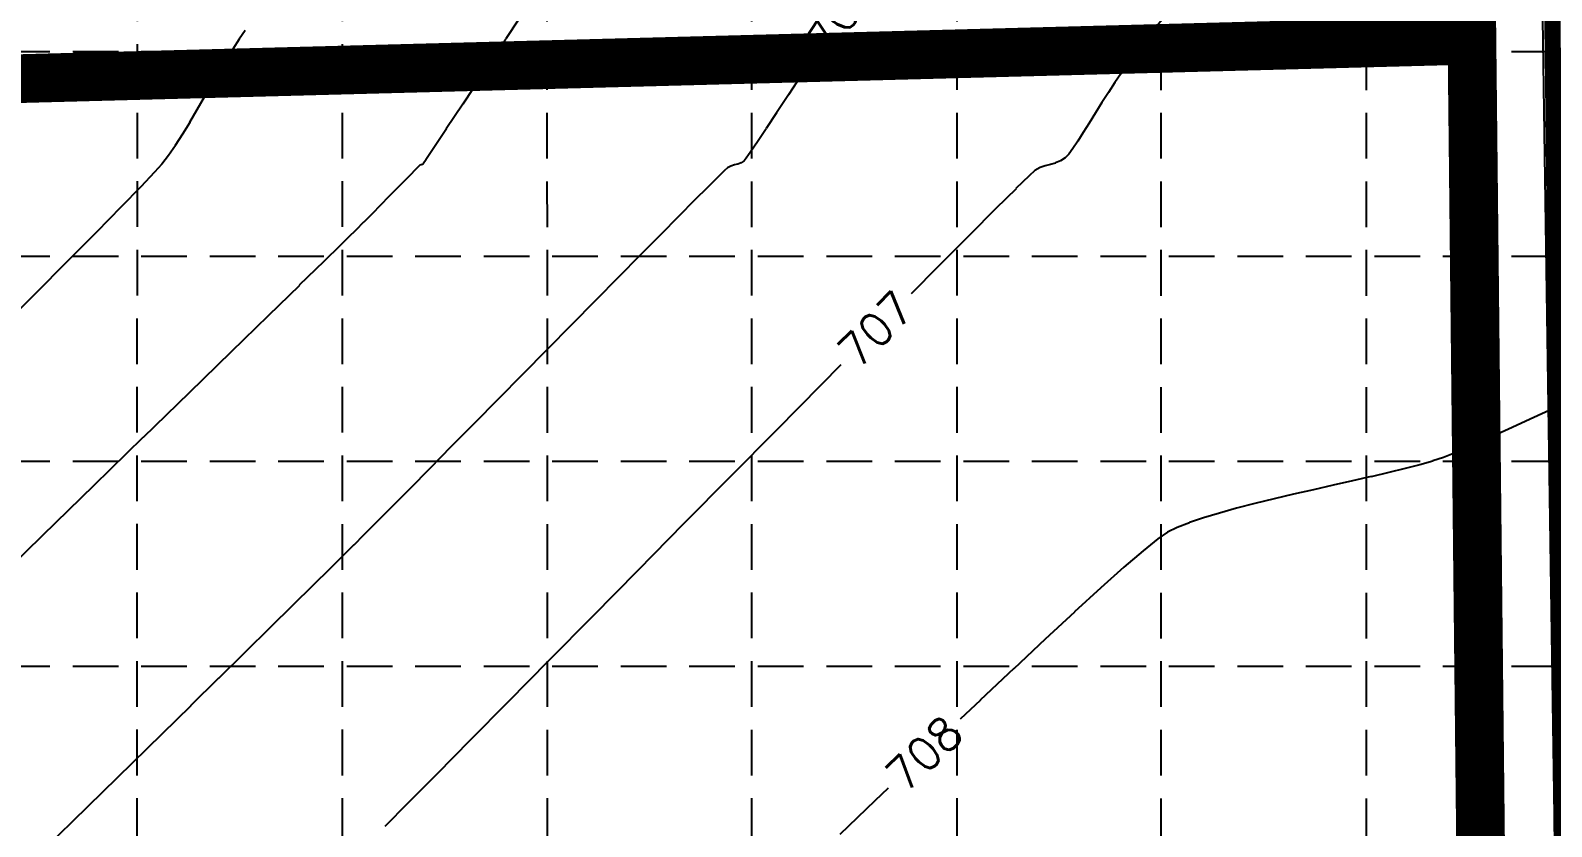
# Model space of a CAD drawing. Extents: x 5513 to 6525, y 3862 to 5479.
# Drawn here: x 5678 to 5865.4, y 4928.2 to 5026.2 of the extents above; entities that cross this region are included whole.
import ezdxf

# ---------------------------------------------------------------- set-up
doc = ezdxf.new("R2010")
doc.units = 0
doc.header["$LTSCALE"] = 50
doc.header["$MEASUREMENT"] = 0
for name, pattern in [('DASH', [0.375, 0.25, -0.125]), ('HIDDEN', [0.375, 0.25, -0.125]), ('HIDDEN2', [0.1875, 0.125, -0.0625])]:
    doc.linetypes.add(name, pattern=pattern)
for name, color, linetype in [('C-WTRC-EDGE', 4, 'HIDDEN2'), ('CONT-MJR', 6, 'Continuous'), ('CONT-MNR', 14, 'Continuous'), ('GRID', 254, 'HIDDEN'), ('LIMITS OF DISTURBANCE', 1, 'DASH'), ('v-prop-line', 3, 'Continuous'), ('V-PROP-SUBD-N', 4, 'Continuous')]:
    doc.layers.add(name, color=color, linetype=linetype)
doc.styles.add('L80', font='simplex', dxfattribs={"height": 4})

msp = doc.modelspace()

# ---------------------------------------------------------------- linework, layer by layer
at = {"layer": 'C-WTRC-EDGE', "color": 7, "const_width": 2}
msp.add_lwpolyline([(6042.46, 5116.72), (5863, 5114.54), (5867.94, 5072.16), (5865.28, 5045.93), (5868.36, 4775)], dxfattribs=at)
at = {"layer": 'CONT-MJR', "color": 42, "elevation": 705}
for points in [[(5739.72, 5029.94), (5736.58, 5025.19)], [(5725.85, 5009.49), (5725.45, 5009.08)], [(5726.29, 5009.75), (5726.16, 5009.71)], [(5724.84, 5008.47), (5724.08, 5007.7)], [(5722.2, 5005.79), (5721.17, 5004.74)], [(5721.17, 5004.74), (5720.12, 5003.68)], [(5720.12, 5003.68), (5719.09, 5002.64)], [(5718.11, 5001.66), (5717.23, 5000.78)], [(5716.23, 4999.8), (5714.17, 4997.79)], [(5707.32, 4991.12), (5702.76, 4986.68)], [(5691.91, 4976.12), (5685.86, 4970.23)]]:
    msp.add_lwpolyline(points, dxfattribs=at)
at = {"layer": 'CONT-MJR', "color": 42, "extrusion": (0.834574, -0.550896, 0), "elevation": 2019.25}
msp.add_lwpolyline([(7354.15, 705), (7349.02, 705)], dxfattribs=at)
at = {"layer": 'CONT-MJR', "color": 42, "extrusion": (0.834532, -0.55096, 0), "elevation": 2018.68}
msp.add_lwpolyline([(7349.17, 705), (7344.71, 705)], dxfattribs=at)
at = {"layer": 'CONT-MJR', "color": 42, "extrusion": (0.834411, -0.551143, 0), "elevation": 2017.07}
msp.add_lwpolyline([(7345.15, 705), (7341.48, 705)], dxfattribs=at)
at = {"layer": 'CONT-MJR', "color": 42, "extrusion": (0.834129, -0.551569, 0), "elevation": 2013.32}
msp.add_lwpolyline([(7342.51, 705), (7339.73, 705)], dxfattribs=at)
at = {"layer": 'CONT-MJR', "color": 42, "extrusion": (0.833382, -0.552698, 0), "elevation": 2003.38}
msp.add_lwpolyline([(7342.45, 705), (7340.69, 705)], dxfattribs=at)
at = {"layer": 'CONT-MJR', "color": 42, "extrusion": (0.690229, -0.723591, 0), "elevation": 327.33}
msp.add_lwpolyline([(7601.1, 705), (7600.87, 705)], dxfattribs=at)
at = {"layer": 'CONT-MJR', "color": 42, "extrusion": (-0.411338, 0.911483, 0), "elevation": 2210.88}
msp.add_lwpolyline([(-7279.98, 705), (-7279.83, 705)], dxfattribs=at)
at = {"layer": 'CONT-MJR', "color": 42, "extrusion": (-0.472908, 0.881112, 0), "elevation": 1706.14}
msp.add_lwpolyline([(-7414.8, 705), (-7414.65, 705)], dxfattribs=at)
at = {"layer": 'CONT-MJR', "color": 42, "extrusion": (0.829473, -0.558547, 0), "elevation": 1951.69}
msp.add_lwpolyline([(7354.61, 705), (7353.98, 705)], dxfattribs=at)
at = {"layer": 'CONT-MJR', "color": 42, "extrusion": (0.712799, -0.701368, 0), "elevation": 567.88}
msp.add_lwpolyline([(7584.17, 705), (7582.9, 705)], dxfattribs=at)
at = {"layer": 'CONT-MJR', "color": 42, "extrusion": (0.711088, -0.703103, 0), "elevation": 549.4}
msp.add_lwpolyline([(7587.48, 705), (7586.62, 705)], dxfattribs=at)
at = {"layer": 'CONT-MJR', "color": 42, "extrusion": (0.712724, -0.701444, 0), "elevation": 567.07}
msp.add_lwpolyline([(7582.96, 705), (7581.56, 705)], dxfattribs=at)
at = {"layer": 'CONT-MJR', "color": 42, "extrusion": (0.70836, -0.705852, 0), "elevation": 520.05}
msp.add_lwpolyline([(7580.49, 705), (7579.11, 705)], dxfattribs=at)
at = {"layer": 'CONT-MJR', "color": 42, "extrusion": (0.699908, -0.714233, 0), "elevation": 429.81}
msp.add_lwpolyline([(7583.52, 705), (7582.13, 705)], dxfattribs=at)
at = {"layer": 'CONT-MJR', "color": 42, "extrusion": (0.698001, -0.716097, 0), "elevation": 409.59}
msp.add_lwpolyline([(7580.37, 705), (7576.17, 705)], dxfattribs=at)
at = {"layer": 'CONT-MJR', "color": 42, "extrusion": (-0.697766, 0.716326, 0), "elevation": -407.11}
msp.add_lwpolyline([(-7576.3, 705), (-7570.94, 705)], dxfattribs=at)
at = {"layer": 'CONT-MJR', "color": 42, "extrusion": (-0.6975, 0.716585, 0), "elevation": -404.3}
msp.add_lwpolyline([(-7564.72, 705), (-7557.5, 705)], dxfattribs=at)
at = {"layer": 'CONT-MJR', "color": 42, "extrusion": (0.697404, -0.716678, 0), "elevation": 403.29}
msp.add_lwpolyline([(7557.55, 705), (7549.64, 705)], dxfattribs=at)
at = {"layer": 'CONT-MJR', "color": 42, "extrusion": (0.697234, -0.716844, 0), "elevation": 401.49}
msp.add_lwpolyline([(7541.28, 705), (7532.45, 705)], dxfattribs=at)
at = {"layer": 'CONT-MJR', "color": 42, "extrusion": (0.697148, -0.716927, 0), "elevation": 400.59}
msp.add_lwpolyline([(7532.5, 705), (7523.45, 705)], dxfattribs=at)
at = {"layer": 'CONT-MNR', "color": 42, "extrusion": (0.793829, -0.608141, 0), "elevation": 1560.56}
msp.add_lwpolyline([(7528.54, 707), (7526.29, 707)], dxfattribs=at)
at = {"layer": 'CONT-MNR', "color": 42}
for points, elevation in [([(5703.76, 5025.17), (5702.96, 5023.94)], 704), ([(5815.86, 5025.54), (5814.67, 5023.97)], 707), ([(5774.48, 5023.04), (5773.01, 5020.79)], 706), ([(5814.67, 5023.97), (5813.67, 5022.65)], 707), ([(5701.26, 5021.11), (5700.37, 5019.57)], 704), ([(5773.01, 5020.79), (5771.39, 5018.32)], 706), ([(5771.39, 5018.32), (5769.93, 5016.09)], 706), ([(5810, 5017.36), (5809.21, 5016.09)], 707), ([(5810.8, 5018.62), (5810, 5017.36)], 707), ([(5698.56, 5016.45), (5697.66, 5014.92)], 704), ([(5769.93, 5016.09), (5768.65, 5014.15)], 706), ([(5809.21, 5016.09), (5808.44, 5014.84)], 707), ([(5808.44, 5014.84), (5807.72, 5013.66)], 707), ([(5695.9, 5012.09), (5695.05, 5010.86)], 704), ([(5767.59, 5012.54), (5766.77, 5011.32)], 706), ([(5806.44, 5011.7), (5805.92, 5011.01)], 707), ([(5695.05, 5010.86), (5694.25, 5009.8)], 704), ([(5764.31, 5009.55), (5763.88, 5009.32)], 706), ([(5766.77, 5011.32), (5766.21, 5010.52)], 706), ([(5803.67, 5009.75), (5803.04, 5009.58)], 707), ([(5805.92, 5011.01), (5805.5, 5010.57)], 707), ([(5763.53, 5009), (5762.71, 5008.19)], 706), ([(5763.88, 5009.32), (5763.53, 5009)], 706), ([(5802.4, 5009.36), (5801.74, 5009)], 707), ([(5689.24, 5004.52), (5686.2, 5001.43)], 704), ([(5759.84, 5005.33), (5757.89, 5003.36)], 706), ([(5796.96, 5004.31), (5793.75, 5001.1)], 707), ([(5757.89, 5003.36), (5755.65, 5001.1)], 706), ([(5686.2, 5001.43), (5682.63, 4997.82)], 704), ([(5793.75, 5001.1), (5789.9, 4997.22)], 707), ([(5753.16, 4998.59), (5750.47, 4995.87)], 706), ([(5682.63, 4997.82), (5678.59, 4993.77)], 704), ([(5678.59, 4993.77), (5674.17, 4989.35)], 704), ([(5744.69, 4990.01), (5741.68, 4986.96)], 706), ([(5738.65, 4983.89), (5735.64, 4980.84)], 706), ([(5735.64, 4980.84), (5732.7, 4977.86)], 706), ([(5866.59, 4980.17), (5863.19, 4978.6)], 708), ([(5732.7, 4977.86), (5729.88, 4975.01)], 706), ([(5860.1, 4977.18), (5857.39, 4975.95)], 708), ([(5855.11, 4974.94), (5853.32, 4974.17)], 708), ([(5727.22, 4972.31), (5724.76, 4969.83)], 706), ([(5850.75, 4973.24), (5849.16, 4972.79)], 708), ([(5845.33, 4971.82), (5843.15, 4971.31)], 708), ([(5831.21, 4968.58), (5828.85, 4968.01)], 708), ([(5722.56, 4967.6), (5720.64, 4965.67)], 706), ([(5824.48, 4966.84), (5822.53, 4966.25)], 708), ([(5828.85, 4968.01), (5826.6, 4967.42)], 708), ([(5820.79, 4965.65), (5819.29, 4965.06)], 708), ([(5717.88, 4962.91), (5716.64, 4961.69)], 706), ([(5714.95, 4960.01), (5712.83, 4957.93)], 706), ([(5712.83, 4957.93), (5710.36, 4955.48)], 706), ([(5747.26, 4954.11), (5741.9, 4948.68)], 707), ([(5707.56, 4952.73), (5704.5, 4949.72)], 706), ([(5741.9, 4948.68), (5736.85, 4943.57)], 707), ([(5736.85, 4943.57), (5732.21, 4938.87)], 707), ([(5732.21, 4938.87), (5728.08, 4934.68)], 707)]:
    msp.add_lwpolyline(points, dxfattribs=dict(at, elevation=elevation))
at = {"layer": 'CONT-MNR', "color": 42, "extrusion": (0.819117, -0.573627, 0), "elevation": 1789.47}
msp.add_lwpolyline([(7389.34, 704), (7388.03, 704)], dxfattribs=at)
at = {"layer": 'CONT-MNR', "color": 42, "extrusion": (0.853025, -0.521869, 0), "elevation": 2242.93}
msp.add_lwpolyline([(7261.75, 704), (7260.15, 704)], dxfattribs=at)
at = {"layer": 'CONT-MNR', "color": 42, "extrusion": (0.799211, -0.60105, 0), "elevation": 1627.48}
msp.add_lwpolyline([(7508.46, 707), (7507.17, 707)], dxfattribs=at)
at = {"layer": 'CONT-MNR', "color": 42, "extrusion": (0.860711, -0.509094, 0), "elevation": 2350.92}
msp.add_lwpolyline([(7225.9, 704), (7224.2, 704)], dxfattribs=at)
at = {"layer": 'CONT-MNR', "color": 42, "extrusion": (0.8171, -0.576495, 0), "elevation": 1854.75}
msp.add_lwpolyline([(7453.38, 707), (7452.05, 707)], dxfattribs=at)
at = {"layer": 'CONT-MNR', "color": 42, "extrusion": (0.80236, -0.596841, 0), "elevation": 1666.92}
msp.add_lwpolyline([(7498.51, 707), (7497.63, 707)], dxfattribs=at)
at = {"layer": 'CONT-MNR', "color": 42, "extrusion": (0.866099, -0.499872, 0), "elevation": 2427.94}
msp.add_lwpolyline([(7196.91, 704), (7195.1, 704)], dxfattribs=at)
at = {"layer": 'CONT-MNR', "color": 42, "extrusion": (0.833993, -0.551775, 0), "elevation": 2077.02}
msp.add_lwpolyline([(7393.19, 707), (7391.75, 707)], dxfattribs=at)
at = {"layer": 'CONT-MNR', "color": 42, "extrusion": (0.864819, -0.502084, 0), "elevation": 2409.54}
msp.add_lwpolyline([(7201.28, 704), (7199.48, 704)], dxfattribs=at)
at = {"layer": 'CONT-MNR', "color": 42, "extrusion": (0.842544, -0.538627, 0), "elevation": 2099.39}
msp.add_lwpolyline([(7292.49, 704), (7290.87, 704)], dxfattribs=at)
at = {"layer": 'CONT-MNR', "color": 42, "extrusion": (0.853801, -0.520599, 0), "elevation": 2253.91}
msp.add_lwpolyline([(7247.94, 704), (7246.23, 704)], dxfattribs=at)
at = {"layer": 'CONT-MNR', "color": 42, "extrusion": (0.83336, -0.552731, 0), "elevation": 2035.89}
msp.add_lwpolyline([(7367.1, 706), (7365.18, 706)], dxfattribs=at)
at = {"layer": 'CONT-MNR', "color": 42, "extrusion": (0.843803, -0.536653, 0), "elevation": 2209.97}
msp.add_lwpolyline([(7347.27, 707), (7346.02, 707)], dxfattribs=at)
at = {"layer": 'CONT-MNR', "color": 42, "extrusion": (0.829799, -0.558062, 0), "elevation": 2021.33}
msp.add_lwpolyline([(7400.14, 707), (7399.06, 707)], dxfattribs=at)
at = {"layer": 'CONT-MNR', "color": 42, "extrusion": (0.745194, -0.666848, 0), "elevation": 902.55}
msp.add_lwpolyline([(7530.47, 704), (7529.11, 704)], dxfattribs=at)
at = {"layer": 'CONT-MNR', "color": 42, "extrusion": (0.302751, -0.95307, 0), "elevation": -3029.3}
msp.add_lwpolyline([(7010.89, 706), (7010.44, 706)], dxfattribs=at)
at = {"layer": 'CONT-MNR', "color": 42, "extrusion": (0.25181, -0.967777, 0), "elevation": -3396.64}
msp.add_lwpolyline([(6840.89, 706), (6840.47, 706)], dxfattribs=at)
at = {"layer": 'CONT-MNR', "color": 42, "extrusion": (0.341269, -0.939966, 0), "elevation": -2741.56}
msp.add_lwpolyline([(7129.17, 706), (7128.73, 706)], dxfattribs=at)
at = {"layer": 'CONT-MNR', "color": 42, "extrusion": (0.535396, -0.844601, 0), "elevation": -1144.54}
msp.add_lwpolyline([(7552.38, 706), (7551.9, 706)], dxfattribs=at)
at = {"layer": 'CONT-MNR', "color": 42, "extrusion": (0.791643, -0.610984, 0), "elevation": 1503.43}
msp.add_lwpolyline([(7489.61, 706), (7489.2, 706)], dxfattribs=at)
at = {"layer": 'CONT-MNR', "color": 42, "extrusion": (0.333642, -0.9427, 0), "elevation": -2786.39}
msp.add_lwpolyline([(7141.93, 707), (7141.25, 707)], dxfattribs=at)
at = {"layer": 'CONT-MNR', "color": 42, "extrusion": (0.270533, -0.962711, 0), "elevation": -3252.85}
msp.add_lwpolyline([(6943.2, 707), (6942.56, 707)], dxfattribs=at)
at = {"layer": 'CONT-MNR', "color": 42, "extrusion": (0.381514, -0.924363, 0), "elevation": -2416.57}
msp.add_lwpolyline([(7277.29, 707), (7276.63, 707)], dxfattribs=at)
at = {"layer": 'CONT-MNR', "color": 42, "extrusion": (0.552079, -0.833792, 0), "elevation": -972.68}
msp.add_lwpolyline([(7606.81, 707), (7606.09, 707)], dxfattribs=at)
at = {"layer": 'CONT-MNR', "color": 42, "extrusion": (0.724856, -0.6889, 0), "elevation": 676.3}
msp.add_lwpolyline([(7552.79, 704), (7550.33, 704)], dxfattribs=at)
at = {"layer": 'CONT-MNR', "color": 42, "extrusion": (-0.70565, 0.70856, 0), "elevation": -517.85}
msp.add_lwpolyline([(-7617.26, 706), (-7615.5, 706)], dxfattribs=at)
at = {"layer": 'CONT-MNR', "color": 42, "extrusion": (0.700466, -0.713686, 0), "elevation": 489.04}
msp.add_lwpolyline([(7648.31, 707), (7646.04, 707)], dxfattribs=at)
at = {"layer": 'CONT-MNR', "color": 42, "extrusion": (-0.679614, 0.73357, 0), "elevation": -268.49}
msp.add_lwpolyline([(-7660.17, 707), (-7659.23, 707)], dxfattribs=at)
at = {"layer": 'CONT-MNR', "color": 42, "extrusion": (0.717289, -0.696775, 0), "elevation": 593.8}
msp.add_lwpolyline([(7557.27, 704), (7553.81, 704)], dxfattribs=at)
at = {"layer": 'CONT-MNR', "color": 42, "extrusion": (0.708091, -0.706121, 0), "elevation": 544.12}
msp.add_lwpolyline([(7613.67, 706), (7611.37, 706)], dxfattribs=at)
at = {"layer": 'CONT-MNR', "color": 42, "extrusion": (-0.705466, 0.708744, 0), "elevation": -542.79}
msp.add_lwpolyline([(-7642.41, 707), (-7638.93, 707)], dxfattribs=at)
at = {"layer": 'CONT-MNR', "color": 42, "extrusion": (0.710863, -0.703331, 0), "elevation": 574.05}
msp.add_lwpolyline([(7603.22, 706), (7599.68, 706)], dxfattribs=at)
at = {"layer": 'CONT-MNR', "color": 42, "extrusion": (0.709767, -0.704436, 0), "elevation": 589.26}
msp.add_lwpolyline([(7625.48, 707), (7620.67, 707)], dxfattribs=at)
at = {"layer": 'CONT-MNR', "color": 42, "extrusion": (0.711513, -0.702673, 0), "elevation": 581.07}
msp.add_lwpolyline([(7595.33, 706), (7591.29, 706)], dxfattribs=at)
at = {"layer": 'CONT-MNR', "color": 42, "extrusion": (0.711686, -0.702497, 0), "elevation": 582.95}
msp.add_lwpolyline([(7591.15, 706), (7586.95, 706)], dxfattribs=at)
at = {"layer": 'CONT-MNR', "color": 42, "extrusion": (0.711824, -0.702357, 0), "elevation": 584.44}
msp.add_lwpolyline([(7582.55, 706), (7578.23, 706)], dxfattribs=at)
at = {"layer": 'CONT-MNR', "color": 42, "extrusion": (0.710716, -0.703479, 0), "elevation": 599.52}
msp.add_lwpolyline([(7607.58, 707), (7604.08, 707)], dxfattribs=at)
at = {"layer": 'CONT-MNR', "color": 42, "extrusion": (0.71101, -0.703182, 0), "elevation": 602.7}
msp.add_lwpolyline([(7603.83, 707), (7596.03, 707)], dxfattribs=at)
at = {"layer": 'CONT-MNR', "color": 42, "extrusion": (0.417264, -0.908785, 0), "elevation": -2077.98}
msp.add_lwpolyline([(7405.77, 708), (7402.37, 708)], dxfattribs=at)
at = {"layer": 'CONT-MNR', "color": 42, "extrusion": (0.711231, -0.702958, 0), "elevation": 605.09}
msp.add_lwpolyline([(7595.84, 707), (7587.8, 707)], dxfattribs=at)
at = {"layer": 'CONT-MNR', "color": 42, "extrusion": (-0.405657, 0.914025, 0), "elevation": 2172.05}
msp.add_lwpolyline([(-7372.33, 708), (-7369.84, 708)], dxfattribs=at)
at = {"layer": 'CONT-MNR', "color": 42, "extrusion": (0.711308, -0.702881, 0), "elevation": 578.87}
msp.add_lwpolyline([(7566.19, 706), (7562.4, 706)], dxfattribs=at)
at = {"layer": 'CONT-MNR', "color": 42, "extrusion": (0.367167, -0.930155, 0), "elevation": -2477.6}
msp.add_lwpolyline([(7270.85, 708), (7269.51, 708)], dxfattribs=at)
at = {"layer": 'CONT-MNR', "color": 42, "extrusion": (0.237309, -0.971434, 0), "elevation": -3442.65}
msp.add_lwpolyline([(6860.28, 708), (6858.21, 708)], dxfattribs=at)
at = {"layer": 'CONT-MNR', "color": 42, "extrusion": (0.252387, -0.967626, 0), "elevation": -3335.55}
msp.add_lwpolyline([(6914.87, 708), (6912.99, 708)], dxfattribs=at)
at = {"layer": 'CONT-MNR', "color": 42, "extrusion": (0.313115, -0.949715, 0), "elevation": -2891.21}
msp.add_lwpolyline([(7115.14, 708), (7113.75, 708)], dxfattribs=at)
at = {"layer": 'CONT-MNR', "color": 42, "extrusion": (0.711396, -0.702791, 0), "elevation": 606.87}
msp.add_lwpolyline([(7587.66, 707), (7579.51, 707)], dxfattribs=at)
at = {"layer": 'CONT-MNR', "color": 42, "extrusion": (-0.220224, 0.975449, 0), "elevation": 3562.46}
msp.add_lwpolyline([(-6789.71, 708), (-6787.23, 708)], dxfattribs=at)
at = {"layer": 'CONT-MNR', "color": 42, "extrusion": (0.219836, -0.975537, 0), "elevation": -3565.16}
msp.add_lwpolyline([(6790.73, 708), (6788.3, 708)], dxfattribs=at)
at = {"layer": 'CONT-MNR', "color": 42, "extrusion": (0.222204, -0.975, 0), "elevation": -3548.66}
msp.add_lwpolyline([(6801.72, 708), (6799.37, 708)], dxfattribs=at)
at = {"layer": 'CONT-MNR', "color": 42, "extrusion": (0.710391, -0.703807, 0), "elevation": 569.02}
msp.add_lwpolyline([(7559.65, 706), (7556.52, 706)], dxfattribs=at)
at = {"layer": 'CONT-MNR', "color": 42, "extrusion": (0.228904, -0.973449, 0), "elevation": -3501.88}
msp.add_lwpolyline([(6816.19, 708), (6813.71, 708)], dxfattribs=at)
at = {"layer": 'CONT-MNR', "color": 42, "extrusion": (0.22322, -0.974768, 0), "elevation": -3541.59}
msp.add_lwpolyline([(6798.14, 708), (6795.64, 708)], dxfattribs=at)
at = {"layer": 'CONT-MNR', "color": 42, "extrusion": (0.266778, -0.963758, 0), "elevation": -3232.98}
msp.add_lwpolyline([(6940.63, 708), (6938.44, 708)], dxfattribs=at)
at = {"layer": 'CONT-MNR', "color": 42, "extrusion": (0.7082, -0.706012, 0), "elevation": 545.53}
msp.add_lwpolyline([(7555.53, 706), (7553.3, 706)], dxfattribs=at)
at = {"layer": 'CONT-MNR', "color": 42, "extrusion": (0.711516, -0.70267, 0), "elevation": 608.16}
msp.add_lwpolyline([(7579.41, 707), (7571.3, 707)], dxfattribs=at)
at = {"layer": 'CONT-MNR', "color": 42, "extrusion": (0.438053, -0.898949, 0), "elevation": -1914.18}
msp.add_lwpolyline([(7406.21, 708), (7404.85, 708)], dxfattribs=at)
at = {"layer": 'CONT-MNR', "color": 42, "extrusion": (0.322225, -0.946663, 0), "elevation": -2825.2}
msp.add_lwpolyline([(7112.23, 708), (7110.39, 708)], dxfattribs=at)
at = {"layer": 'CONT-MNR', "color": 42, "extrusion": (0.705708, -0.708503, 0), "elevation": 518.92}
msp.add_lwpolyline([(7555.18, 706), (7553.49, 706)], dxfattribs=at)
at = {"layer": 'CONT-MNR', "color": 42, "extrusion": (-0.628365, 0.777919, 0), "elevation": 206.19}
msp.add_lwpolyline([(-7644.04, 708), (-7641.72, 708)], dxfattribs=at)
at = {"layer": 'CONT-MNR', "color": 42, "extrusion": (0.567332, -0.823489, 0), "elevation": -787.4}
msp.add_lwpolyline([(7607.62, 708), (7606.18, 708)], dxfattribs=at)
at = {"layer": 'CONT-MNR', "color": 42, "extrusion": (0.702826, -0.711361, 0), "elevation": 488.25}
msp.add_lwpolyline([(7553.8, 706), (7551.42, 706)], dxfattribs=at)
at = {"layer": 'CONT-MNR', "color": 42, "extrusion": (0.652921, -0.757426, 0), "elevation": 38.3}
msp.add_lwpolyline([(7644.41, 708), (7641.3, 708)], dxfattribs=at)
at = {"layer": 'CONT-MNR', "color": 42, "extrusion": (0.711597, -0.702588, 0), "elevation": 609.03}
msp.add_lwpolyline([(7571.23, 707), (7563.29, 707)], dxfattribs=at)
at = {"layer": 'CONT-MNR', "color": 42, "extrusion": (0.666055, -0.745903, 0), "elevation": 171.79}
msp.add_lwpolyline([(7639.46, 708), (7635.66, 708)], dxfattribs=at)
at = {"layer": 'CONT-MNR', "color": 42, "extrusion": (0.674166, -0.73858, 0), "elevation": 255.22}
msp.add_lwpolyline([(7633.33, 708), (7628.93, 708)], dxfattribs=at)
at = {"layer": 'CONT-MNR', "color": 42, "extrusion": (0.701873, -0.712302, 0), "elevation": 478.15}
msp.add_lwpolyline([(7545.62, 706), (7541.7, 706)], dxfattribs=at)
at = {"layer": 'CONT-MNR', "color": 42, "extrusion": (0.67962, -0.733564, 0), "elevation": 311.75}
msp.add_lwpolyline([(7626.82, 708), (7621.91, 708)], dxfattribs=at)
at = {"layer": 'CONT-MNR', "color": 42, "extrusion": (-0.701183, 0.712981, 0), "elevation": -470.85}
msp.add_lwpolyline([(-7537.86, 706), (-7533.26, 706)], dxfattribs=at)
at = {"layer": 'CONT-MNR', "color": 42, "extrusion": (-0.683492, 0.729958, 0), "elevation": -352.07}
msp.add_lwpolyline([(-7620.16, 708), (-7614.83, 708)], dxfattribs=at)
at = {"layer": 'CONT-MNR', "color": 42, "extrusion": (-0.686334, 0.727286, 0), "elevation": -381.77}
msp.add_lwpolyline([(-7613.4, 708), (-7607.75, 708)], dxfattribs=at)
at = {"layer": 'CONT-MNR', "color": 42, "extrusion": (-0.700785, 0.713372, 0), "elevation": -466.64}
msp.add_lwpolyline([(-7533.53, 706), (-7528.69, 706)], dxfattribs=at)
at = {"layer": 'CONT-MNR', "color": 42, "extrusion": (0.700337, -0.713812, 0), "elevation": 461.92}
msp.add_lwpolyline([(7528.99, 706), (7523.99, 706)], dxfattribs=at)
at = {"layer": 'CONT-MNR', "color": 42, "extrusion": (0.688459, -0.725275, 0), "elevation": 404.03}
msp.add_lwpolyline([(7606.6, 708), (7603.2, 708)], dxfattribs=at)
at = {"layer": 'CONT-MNR', "color": 42, "extrusion": (0.699826, -0.714314, 0), "elevation": 456.53}
msp.add_lwpolyline([(7524.32, 706), (7519.22, 706)], dxfattribs=at)
at = {"layer": 'CONT-MNR', "color": 42, "extrusion": (-0.699233, 0.714894, 0), "elevation": -450.29}
msp.add_lwpolyline([(-7519.6, 706), (-7514.48, 706)], dxfattribs=at)
at = {"layer": 'CONT-MNR', "color": 42, "extrusion": (0.711272, -0.702917, 0), "elevation": 605.55}
msp.add_lwpolyline([(7536.27, 707), (7531.24, 707)], dxfattribs=at)
at = {"layer": 'CONT-MNR', "color": 42, "extrusion": (-0.691224, 0.72264, 0), "elevation": -433.05}
msp.add_lwpolyline([(-7589.32, 708), (-7587.06, 708)], dxfattribs=at)
at = {"layer": 'CONT-MNR', "color": 42, "extrusion": (0.698537, -0.715574, 0), "elevation": 442.97}
msp.add_lwpolyline([(7514.92, 706), (7509.84, 706)], dxfattribs=at)
at = {"layer": 'CONT-MNR', "color": 42, "extrusion": (0.710868, -0.703325, 0), "elevation": 601.22}
msp.add_lwpolyline([(7531.59, 707), (7527.56, 707)], dxfattribs=at)
at = {"layer": 'CONT-MNR', "color": 42, "extrusion": (0.692042, -0.721857, 0), "elevation": 441.64}
msp.add_lwpolyline([(7586.57, 708), (7580.57, 708)], dxfattribs=at)
at = {"layer": 'CONT-MNR', "color": 42, "extrusion": (0.697703, -0.716387, 0), "elevation": 434.23}
msp.add_lwpolyline([(7510.35, 706), (7505.39, 706)], dxfattribs=at)
at = {"layer": 'GRID', "color": 253, "linetype": 'HIDDEN', "ltscale": 0.45}
for p, q in [((5691.16, 3989.55), (5691.24, 5451.52)), ((5716.58, 3989.55), (5716.44, 5451.42)), ((5741.89, 3989.54), (5741.63, 5451.44)), ((5766.91, 3989.54), (5766.91, 5451.43)), ((5792.2, 3989.54), (5792.17, 5451.42)), ((5817.27, 3989.53), (5817.32, 5451.42)), ((5842.5, 3989.53), (5842.65, 5451.39)), ((5539.82, 5023.66), (6498.25, 5023.66)), ((5539.82, 4998.44), (6498.25, 4998.44)), ((5539.82, 4973.22), (6498.25, 4973.22)), ((5539.82, 4948), (6498.25, 4948))]:
    msp.add_line(p, q, dxfattribs=at)
at = {"layer": 'LIMITS OF DISTURBANCE', "const_width": 6}
msp.add_lwpolyline([(5572.94, 5127.47), (5544.79, 5069.15), (5566.76, 5054.06), (5603.83, 5054.74), (5603.83, 5018.38), (5855.58, 5025.04), (5860.92, 4528.11), (5834.73, 4513.84), (5868.47, 4470.16), (6224.01, 4479.15), (6251.13, 4517.26), (6223.92, 4532.51), (6207.07, 5065.3), (6308.13, 5070.35), (6318.95, 5080.45), (6280.74, 5136.71)], close=True, dxfattribs=at)
at = {"layer": 'v-prop-line', "color": 7}
msp.add_line((5863, 5114.54), (5872.32, 4478.86), dxfattribs=at)
at = {"layer": 'V-PROP-SUBD-N', "color": 7}
msp.add_line((5863, 5114.54), (5872.32, 4478.86), dxfattribs=at)

# ---------------------------------------------------------------- texts
at = {"layer": 'CONT-MNR', "color": 42, "char_height": 4, "width": 15.0476, "attachment_point": 1, "style": 'L80'}
for s, insert, rotation in [('\\Fsimplex.shx;\\W1.0000000000;\\T1.0000000000;\\o\\l706', (5773.35, 5024.97, 706), 56.8341), ('\\Fsimplex.shx;\\W1.0000000000;\\T1.0000000000;\\o\\l707', (5777.14, 4987.2, 707), 45.2609), ('\\Fsimplex.shx;\\W1.0000000000;\\T1.0000000000;\\o\\l708', (5783.02, 4935.13, 708), 43.6342)]:
    msp.add_mtext(s, dxfattribs=dict(at, insert=insert, rotation=rotation))

doc.saveas('drawing.dxf')
